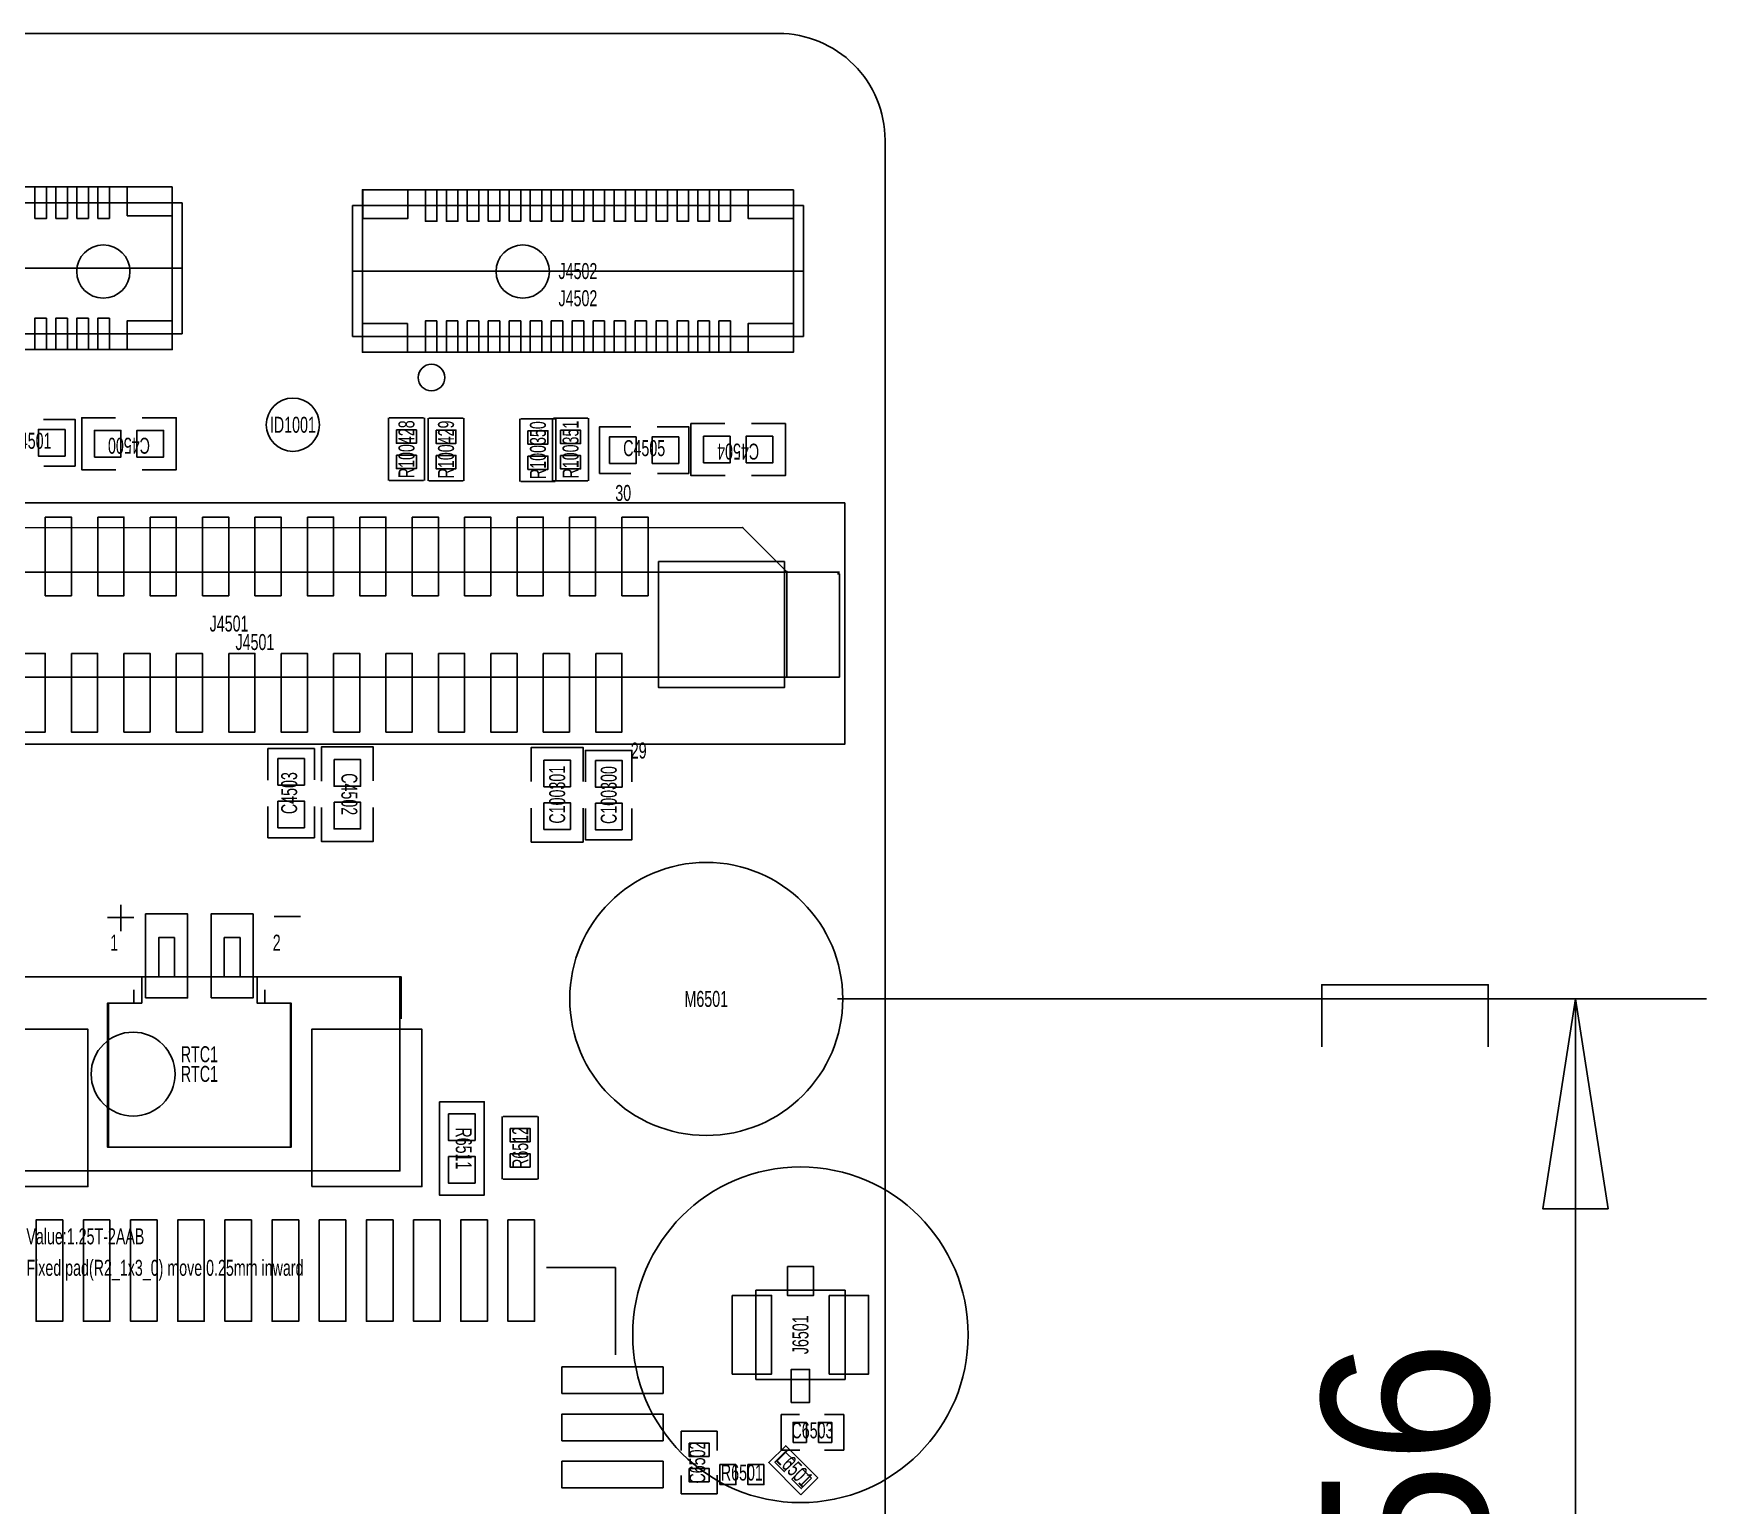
# Model space of a CAD drawing. Extents: x -30 to 128, y -44 to 82.
# Drawn here: x 96.34 to 128.26, y 41.47 to 69.54 of the extents above; entities that cross this region are included whole.
import ezdxf
from ezdxf.enums import TextEntityAlignment as Align

# ---------------------------------------------------------------- set-up
doc = ezdxf.new("R2010")
doc.units = 0
for name, color, linetype in [('BG_DIMENSION-2', 7, 'CONTINUOUS'), ('BG_OUTLINE', 7, 'CONTINUOUS'), ('PG_ASSEMBLY_TOP', 7, 'CONTINUOUS'), ('PG_SILKSCREEN_TOP', 7, 'CONTINUOUS'), ('PIN_TOP', 3, 'CONTINUOUS'), ('RD_ASSEMBLY_TOP', 70, 'CONTINUOUS'), ('RD_SILKSCREEN_TOP', 7, 'CONTINUOUS')]:
    doc.layers.add(name, color=color, linetype=linetype)

msp = doc.modelspace()

# ---------------------------------------------------------------- linework, layer by layer
at = {"layer": 'BG_DIMENSION-2'}
for points in [[(124.09551, 50.218594), (124.09551, 51.399694), (120.92051, 51.399694), (120.92051, 50.218594)], [(111.678466, 51.130708), (128.259332, 51.130708)], [(126.38405, 47.130716), (125.75921, 51.130708), (125.13437, 47.130716), (126.38405, 47.130716)], [(125.75921, 33.581594), (125.75921, 51.130708)]]:
    msp.add_lwpolyline(points, dxfattribs=at)
at = {"layer": 'BG_OUTLINE'}
msp.add_lwpolyline([(-2.54, 28.507944), (-2.54, 67.507866, -0.414214), (-0.508, 69.539866), (110.555786, 69.539866, -0.414214), (112.587786, 67.507866), (112.587786, -11.684, -0.414214), (110.555786, -13.716), (-0.508, -13.716, -0.414214), (-2.54, -11.684), (-2.54, 28.507944)], format="xyb", dxfattribs=at)
msp.add_lwpolyline([(102.427786, 69.539866), (-0.508, 69.539866)], dxfattribs=at)
at = {"layer": 'PG_ASSEMBLY_TOP'}
for points in [[(98.992182, 66.61277), (98.992182, 63.512954), (90.772234, 63.512954), (90.772234, 66.61277)], [(110.839504, 66.559938), (110.839504, 63.460122), (102.619556, 63.460122), (102.619556, 66.559938)], [(111.81842, 60.591446), (111.81842, 55.986426), (88.33104, 55.986426), (88.33104, 60.591446)], [(99.03333, 51.551332), (99.03333, 52.301394), (98.733102, 52.301394), (98.733102, 51.551332)], [(100.283264, 51.551332), (100.283264, 52.301394), (99.98329, 52.301394), (99.98329, 51.551332)], [(95.683324, 47.851314), (95.683324, 51.551332), (103.333296, 51.551332), (103.333296, 47.851314)], [(110.124748, 45.57649), (111.824516, 45.57649), (111.824516, 43.876722), (110.124748, 43.876722)]]:
    msp.add_lwpolyline(points, close=True, dxfattribs=at)
for points in [[(96.536764, 62.179962), (97.137474, 62.179962), (97.137474, 61.290962), (96.540574, 61.290962)], [(97.914714, 61.222128), (97.263204, 61.222128), (97.263204, 62.212728), (97.910904, 62.212728)], [(98.418904, 62.212728), (99.066604, 62.212728), (99.066604, 61.222128), (98.418904, 61.222128)], [(103.115872, 61.01461), (103.115872, 62.20841)], [(103.131366, 62.20841), (103.786178, 62.20841)], [(103.801672, 62.20841), (103.801672, 61.01461)], [(103.869998, 61.011054), (103.869998, 62.204854)], [(103.885492, 62.204854), (104.540304, 62.204854)], [(104.555798, 62.204854), (104.555798, 61.011054)], [(105.623106, 60.9981), (105.623106, 62.1919)], [(105.6386, 62.1919), (106.293412, 62.1919)], [(106.24566, 61.008006), (106.24566, 62.201806)], [(106.261154, 62.201806), (106.915966, 62.201806)], [(106.308906, 62.1919), (106.308906, 60.9981)], [(106.93146, 62.201806), (106.93146, 61.008006)], [(107.739434, 61.150754), (107.142534, 61.150754), (107.142534, 62.039754), (107.739434, 62.039754)], [(108.243624, 62.039754), (108.844334, 62.039754), (108.844334, 61.150754), (108.247434, 61.150754)], [(109.535722, 61.110368), (108.884212, 61.110368), (108.884212, 62.100968), (109.531912, 62.100968)], [(110.039912, 62.100968), (110.687612, 62.100968), (110.687612, 61.110368), (110.039912, 61.110368)], [(103.786178, 61.01461), (103.131366, 61.01461)], [(104.540304, 61.011054), (103.885492, 61.011054)], [(106.293412, 60.9981), (105.6386, 60.9981)], [(106.915966, 61.008006), (106.261154, 61.008006)], [(100.814632, 55.304944), (100.814632, 55.905654), (101.703632, 55.905654), (101.703632, 55.308754)], [(101.835712, 55.284624), (101.835712, 55.936134), (102.826312, 55.936134), (102.826312, 55.288434)], [(105.83799, 55.274718), (105.83799, 55.926228), (106.82859, 55.926228), (106.82859, 55.278528)], [(106.872024, 55.268368), (106.872024, 55.869078), (107.761024, 55.869078), (107.761024, 55.272178)], [(101.703632, 54.800754), (101.703632, 54.203854), (100.814632, 54.203854), (100.814632, 54.800754)], [(102.826312, 54.780434), (102.826312, 54.132734), (101.835712, 54.132734), (101.835712, 54.780434)], [(106.82859, 54.770528), (106.82859, 54.122828), (105.83799, 54.122828), (105.83799, 54.770528)], [(107.761024, 54.764178), (107.761024, 54.167278), (106.872024, 54.167278), (106.872024, 54.764178)], [(98.408236, 51.551332), (98.408236, 51.05146), (97.773236, 51.05146)], [(100.608384, 51.551332), (100.608384, 51.05146), (101.243384, 51.05146)], [(97.773236, 51.05146), (97.773236, 48.301402)], [(101.243384, 48.301402), (101.243384, 51.05146)], [(104.086152, 49.169828), (104.086152, 47.391828), (104.941116, 47.391828), (104.941116, 49.169828), (104.086152, 49.169828)], [(105.286048, 47.692056), (105.286048, 48.885856)], [(105.301542, 48.885856), (105.956354, 48.885856)], [(105.971848, 48.885856), (105.971848, 47.692056)], [(97.773236, 48.301402), (101.243384, 48.301402)], [(105.956354, 47.692056), (105.301542, 47.692056)], [(110.606332, 42.52341), (110.606332, 43.20921)], [(110.606332, 43.20921), (110.953804, 43.20921)], [(111.43488, 43.20921), (111.800132, 43.20921)], [(111.800132, 43.20921), (111.800132, 42.52341)], [(108.701332, 42.88663), (109.387132, 42.88663)], [(108.701332, 42.521378), (108.701332, 42.88663)], [(109.387132, 42.88663), (109.387132, 42.520108)], [(110.980982, 41.677844), (110.370366, 42.28846), (110.693454, 42.611548), (111.30407, 42.000932), (110.980982, 41.677844)], [(110.964472, 42.52341), (110.606332, 42.52341)], [(111.800132, 42.52341), (111.43361, 42.52341)], [(108.701332, 41.69283), (108.701332, 42.040302)], [(109.387132, 42.05097), (109.387132, 41.69283)], [(109.387132, 41.69283), (108.701332, 41.69283)]]:
    msp.add_lwpolyline(points, dxfattribs=at)
msp.add_lwpolyline([(114.174524, 44.726606, 1), (107.77474, 44.726606, 1), (114.174524, 44.726606)], format="xyb", dxfattribs=at)
at = {"layer": 'PG_SILKSCREEN_TOP'}
for points in [[(90.582242, 66.312796), (99.182174, 66.312796)], [(97.792286, 66.312796), (97.572322, 66.312796)], [(99.182174, 66.312796), (99.182174, 63.812928)], [(102.429564, 66.259964), (111.029496, 66.259964)], [(102.429564, 63.760096), (102.429564, 66.259964)], [(109.639608, 66.259964), (109.419644, 66.259964)], [(111.029496, 66.259964), (111.029496, 63.760096)], [(102.429564, 65.01003), (102.429564, 65.95999)], [(99.182174, 65.062862), (90.582242, 65.062862)], [(102.429564, 65.01003), (102.429564, 64.06007)], [(111.029496, 65.01003), (102.429564, 65.01003)], [(99.182174, 63.812928), (90.582242, 63.812928)], [(97.572322, 63.812928), (97.792286, 63.812928)], [(99.182174, 63.812928), (97.682304, 63.812928)], [(98.992182, 63.812928), (98.132138, 63.812928)], [(99.182174, 63.812928), (98.282252, 63.812928)], [(102.429564, 63.760096), (103.329486, 63.760096)], [(102.429564, 63.760096), (103.929434, 63.760096)], [(111.029496, 63.760096), (102.429564, 63.760096)], [(109.419644, 63.760096), (109.639608, 63.760096)], [(111.029496, 63.760096), (109.529626, 63.760096)], [(110.839504, 63.760096), (109.97946, 63.760096)], [(111.029496, 63.760096), (110.129574, 63.760096)], [(110.71606, 57.269126), (110.717838, 57.269126), (110.717838, 59.283346), (110.70844, 59.283346), (109.87786, 60.113926), (109.87786, 60.118752), (92.70492, 60.113926)], [(109.867954, 60.118752), (109.87786, 60.118752)], [(111.717836, 59.268868), (89.417906, 59.268868)], [(89.417906, 57.268872), (111.717836, 57.268872), (111.717836, 59.235086), (111.67872, 59.235086)], [(97.75825, 52.681886), (98.258376, 52.681886)], [(98.01225, 52.425092), (98.01225, 52.925218)], [(100.937314, 52.702206), (101.43744, 52.702206)], [(98.258376, 51.551332), (95.658432, 51.551332), (95.658432, 50.751486)], [(100.758244, 51.551332), (103.358188, 51.551332), (103.358188, 50.751486)], [(100.758244, 51.301396), (100.758244, 51.05146), (101.25837, 51.05146), (101.25837, 48.301402), (97.75825, 48.301402), (97.75825, 51.05146), (98.258376, 51.05146), (98.258376, 51.301396)], [(97.60839, 47.851314), (101.40823, 47.851314)], [(107.448604, 46.011084), (106.131106, 46.011084)], [(107.448604, 44.343828), (107.448604, 46.011084)]]:
    msp.add_lwpolyline(points, dxfattribs=at)
msp.add_lwpolyline([(104.18953, 62.97803, 1), (103.68153, 62.97803, 1), (104.18953, 62.97803)], format="xyb", dxfattribs=at)
at = {"layer": 'PIN_TOP'}
for points in [[(96.592136, 66.61277), (96.592136, 66.012822), (96.372172, 66.012822), (96.372172, 66.61277)], [(96.992186, 66.61277), (96.992186, 66.012822), (96.772222, 66.012822), (96.772222, 66.61277)], [(97.392236, 66.61277), (97.392236, 66.012822), (97.172272, 66.012822), (97.172272, 66.61277)], [(97.792286, 66.61277), (97.792286, 66.012822), (97.572322, 66.012822), (97.572322, 66.61277)], [(98.992182, 66.612897), (98.992182, 66.062987), (98.132138, 66.062987), (98.132138, 66.612897)], [(103.484426, 66.560065), (103.484426, 66.010155), (102.624382, 66.010155), (102.624382, 66.560065)], [(104.039416, 66.559938), (104.039416, 65.95999), (103.819452, 65.95999), (103.819452, 66.559938)], [(104.439466, 66.559938), (104.439466, 65.95999), (104.219502, 65.95999), (104.219502, 66.559938)], [(104.839516, 66.559938), (104.839516, 65.95999), (104.619552, 65.95999), (104.619552, 66.559938)], [(105.239566, 66.559938), (105.239566, 65.95999), (105.019602, 65.95999), (105.019602, 66.559938)], [(105.639616, 66.559938), (105.639616, 65.95999), (105.419652, 65.95999), (105.419652, 66.559938)], [(106.039412, 66.559938), (106.039412, 65.95999), (105.819448, 65.95999), (105.819448, 66.559938)], [(106.439462, 66.559938), (106.439462, 65.95999), (106.219498, 65.95999), (106.219498, 66.559938)], [(106.839512, 66.559938), (106.839512, 65.95999), (106.619548, 65.95999), (106.619548, 66.559938)], [(107.239562, 66.559938), (107.239562, 65.95999), (107.019598, 65.95999), (107.019598, 66.559938)], [(107.639612, 66.559938), (107.639612, 65.95999), (107.419648, 65.95999), (107.419648, 66.559938)], [(108.039408, 66.559938), (108.039408, 65.95999), (107.819444, 65.95999), (107.819444, 66.559938)], [(108.439458, 66.559938), (108.439458, 65.95999), (108.219494, 65.95999), (108.219494, 66.559938)], [(108.839508, 66.559938), (108.839508, 65.95999), (108.619544, 65.95999), (108.619544, 66.559938)], [(109.239558, 66.559938), (109.239558, 65.95999), (109.019594, 65.95999), (109.019594, 66.559938)], [(109.639608, 66.559938), (109.639608, 65.95999), (109.419644, 65.95999), (109.419644, 66.559938)], [(110.839504, 66.560065), (110.839504, 66.010155), (109.97946, 66.010155), (109.97946, 66.560065)], [(96.592136, 64.112902), (96.592136, 63.512954), (96.372172, 63.512954), (96.372172, 64.112902)], [(96.992186, 64.112902), (96.992186, 63.512954), (96.772222, 63.512954), (96.772222, 64.112902)], [(97.392236, 64.112902), (97.392236, 63.512954), (97.172272, 63.512954), (97.172272, 64.112902)], [(97.792286, 64.112902), (97.792286, 63.512954), (97.572322, 63.512954), (97.572322, 64.112902)], [(98.992182, 64.062737), (98.992182, 63.512827), (98.132138, 63.512827), (98.132138, 64.062737)], [(103.4796, 64.009905), (103.4796, 63.459995), (102.619556, 63.459995), (102.619556, 64.009905)], [(104.039416, 64.06007), (104.039416, 63.460122), (103.819452, 63.460122), (103.819452, 64.06007)], [(104.439466, 64.06007), (104.439466, 63.460122), (104.219502, 63.460122), (104.219502, 64.06007)], [(104.839516, 64.06007), (104.839516, 63.460122), (104.619552, 63.460122), (104.619552, 64.06007)], [(105.239566, 64.06007), (105.239566, 63.460122), (105.019602, 63.460122), (105.019602, 64.06007)], [(105.639616, 64.06007), (105.639616, 63.460122), (105.419652, 63.460122), (105.419652, 64.06007)], [(106.039412, 64.06007), (106.039412, 63.460122), (105.819448, 63.460122), (105.819448, 64.06007)], [(106.439462, 64.06007), (106.439462, 63.460122), (106.219498, 63.460122), (106.219498, 64.06007)], [(106.839512, 64.06007), (106.839512, 63.460122), (106.619548, 63.460122), (106.619548, 64.06007)], [(107.239562, 64.06007), (107.239562, 63.460122), (107.019598, 63.460122), (107.019598, 64.06007)], [(107.639612, 64.06007), (107.639612, 63.460122), (107.419648, 63.460122), (107.419648, 64.06007)], [(108.039408, 64.06007), (108.039408, 63.460122), (107.819444, 63.460122), (107.819444, 64.06007)], [(108.439458, 64.06007), (108.439458, 63.460122), (108.219494, 63.460122), (108.219494, 64.06007)], [(108.839508, 64.06007), (108.839508, 63.460122), (108.619544, 63.460122), (108.619544, 64.06007)], [(109.239558, 64.06007), (109.239558, 63.460122), (109.019594, 63.460122), (109.019594, 64.06007)], [(109.639608, 64.06007), (109.639608, 63.460122), (109.419644, 63.460122), (109.419644, 64.06007)], [(110.839504, 64.009905), (110.839504, 63.459995), (109.97946, 63.459995), (109.97946, 64.009905)], [(96.946974, 61.989462), (96.946974, 61.481462), (96.438974, 61.481462), (96.438974, 61.989462)], [(97.504504, 61.463428), (97.504504, 61.971428), (98.012504, 61.971428), (98.012504, 61.463428)], [(98.317304, 61.463428), (98.317304, 61.971428), (98.825304, 61.971428), (98.825304, 61.463428)], [(103.268272, 61.97981), (103.649272, 61.97981), (103.649272, 61.72581), (103.268272, 61.72581)], [(104.022398, 61.976254), (104.403398, 61.976254), (104.403398, 61.722254), (104.022398, 61.722254)], [(105.775506, 61.9633), (106.156506, 61.9633), (106.156506, 61.7093), (105.775506, 61.7093)], [(106.39806, 61.973206), (106.77906, 61.973206), (106.77906, 61.719206), (106.39806, 61.719206)], [(107.841034, 61.849254), (107.841034, 61.341254), (107.333034, 61.341254), (107.333034, 61.849254)], [(108.653834, 61.849254), (108.653834, 61.341254), (108.145834, 61.341254), (108.145834, 61.849254)], [(109.125512, 61.351668), (109.125512, 61.859668), (109.633512, 61.859668), (109.633512, 61.351668)], [(109.938312, 61.351668), (109.938312, 61.859668), (110.446312, 61.859668), (110.446312, 61.351668)], [(103.268272, 61.49721), (103.649272, 61.49721), (103.649272, 61.24321), (103.268272, 61.24321)], [(104.022398, 61.493654), (104.403398, 61.493654), (104.403398, 61.239654), (104.022398, 61.239654)], [(105.775506, 61.4807), (106.156506, 61.4807), (106.156506, 61.2267), (105.775506, 61.2267)], [(106.39806, 61.490606), (106.77906, 61.490606), (106.77906, 61.236606), (106.39806, 61.236606)], [(96.568006, 60.318904), (97.067878, 60.318904), (97.067878, 58.81878), (96.568006, 58.81878)], [(97.568004, 60.318904), (98.067876, 60.318904), (98.067876, 58.81878), (97.568004, 58.81878)], [(98.568002, 60.318904), (99.067874, 60.318904), (99.067874, 58.81878), (98.568002, 58.81878)], [(99.568, 60.318904), (100.067872, 60.318904), (100.067872, 58.81878), (99.568, 58.81878)], [(100.567998, 60.318904), (101.06787, 60.318904), (101.06787, 58.81878), (100.567998, 58.81878)], [(101.567996, 60.318904), (102.067868, 60.318904), (102.067868, 58.81878), (101.567996, 58.81878)], [(102.567994, 60.318904), (103.067866, 60.318904), (103.067866, 58.81878), (102.567994, 58.81878)], [(103.567992, 60.318904), (104.067864, 60.318904), (104.067864, 58.81878), (103.567992, 58.81878)], [(104.56799, 60.318904), (105.067862, 60.318904), (105.067862, 58.81878), (104.56799, 58.81878)], [(105.567988, 60.318904), (106.06786, 60.318904), (106.06786, 58.81878), (105.567988, 58.81878)], [(106.567986, 60.318904), (107.067858, 60.318904), (107.067858, 58.81878), (106.567986, 58.81878)], [(107.567984, 60.318904), (108.067856, 60.318904), (108.067856, 58.81878), (107.567984, 58.81878)], [(110.667927, 59.468893), (110.667927, 57.068847), (108.267881, 57.068847), (108.267881, 59.468893)], [(96.06788, 57.71896), (96.567752, 57.71896), (96.567752, 56.218836), (96.06788, 56.218836)], [(97.067878, 57.71896), (97.56775, 57.71896), (97.56775, 56.218836), (97.067878, 56.218836)], [(98.067876, 57.71896), (98.567748, 57.71896), (98.567748, 56.218836), (98.067876, 56.218836)], [(99.067874, 57.71896), (99.567746, 57.71896), (99.567746, 56.218836), (99.067874, 56.218836)], [(100.067872, 57.71896), (100.567744, 57.71896), (100.567744, 56.218836), (100.067872, 56.218836)], [(101.06787, 57.71896), (101.567742, 57.71896), (101.567742, 56.218836), (101.06787, 56.218836)], [(102.067868, 57.71896), (102.56774, 57.71896), (102.56774, 56.218836), (102.067868, 56.218836)], [(103.06812, 57.71896), (103.567992, 57.71896), (103.567992, 56.218836), (103.06812, 56.218836)], [(104.067864, 57.71896), (104.567736, 57.71896), (104.567736, 56.218836), (104.067864, 56.218836)], [(105.068116, 57.71896), (105.567988, 57.71896), (105.567988, 56.218836), (105.068116, 56.218836)], [(106.06786, 57.71896), (106.567732, 57.71896), (106.567732, 56.218836), (106.06786, 56.218836)], [(107.068112, 57.71896), (107.567984, 57.71896), (107.567984, 56.218836), (107.068112, 56.218836)], [(101.005132, 55.715154), (101.513132, 55.715154), (101.513132, 55.207154), (101.005132, 55.207154)], [(102.077012, 55.694834), (102.585012, 55.694834), (102.585012, 55.186834), (102.077012, 55.186834)], [(106.07929, 55.684928), (106.58729, 55.684928), (106.58729, 55.176928), (106.07929, 55.176928)], [(107.062524, 55.678578), (107.570524, 55.678578), (107.570524, 55.170578), (107.062524, 55.170578)], [(101.005132, 54.902354), (101.513132, 54.902354), (101.513132, 54.394354), (101.005132, 54.394354)], [(102.077012, 54.882034), (102.585012, 54.882034), (102.585012, 54.374034), (102.077012, 54.374034)], [(106.07929, 54.872128), (106.58729, 54.872128), (106.58729, 54.364128), (106.07929, 54.364128)], [(107.062524, 54.865778), (107.570524, 54.865778), (107.570524, 54.357778), (107.062524, 54.357778)], [(98.483166, 51.151282), (98.483166, 52.751228), (99.283266, 52.751228), (99.283266, 51.151282)], [(99.7331, 51.151282), (99.7331, 52.751228), (100.5332, 52.751228), (100.5332, 51.151282)], [(95.283274, 47.55134), (95.283274, 50.551334), (97.383346, 50.551334), (97.383346, 47.55134)], [(101.65334, 47.55134), (101.65334, 50.551334), (103.753412, 50.551334), (103.753412, 47.55134)], [(104.259634, 48.941228), (104.767634, 48.941228), (104.767634, 48.433228), (104.259634, 48.433228)], [(105.819448, 48.403256), (105.438448, 48.403256), (105.438448, 48.657256), (105.819448, 48.657256)], [(104.259634, 48.128428), (104.767634, 48.128428), (104.767634, 47.620428), (104.259634, 47.620428)], [(105.819448, 47.920656), (105.438448, 47.920656), (105.438448, 48.174656), (105.819448, 48.174656)], [(96.902524, 46.916594), (96.902524, 44.986194), (96.394524, 44.986194), (96.394524, 46.916594)], [(97.8027, 46.916594), (97.8027, 44.986194), (97.2947, 44.986194), (97.2947, 46.916594)], [(98.702622, 46.916594), (98.702622, 44.986194), (98.194622, 44.986194), (98.194622, 46.916594)], [(99.602544, 46.916594), (99.602544, 44.986194), (99.094544, 44.986194), (99.094544, 46.916594)], [(100.50272, 46.916594), (100.50272, 44.986194), (99.99472, 44.986194), (99.99472, 46.916594)], [(101.402642, 46.916594), (101.402642, 44.986194), (100.894642, 44.986194), (100.894642, 46.916594)], [(102.302564, 46.916594), (102.302564, 44.986194), (101.794564, 44.986194), (101.794564, 46.916594)], [(103.20274, 46.916594), (103.20274, 44.986194), (102.69474, 44.986194), (102.69474, 46.916594)], [(104.102662, 46.916594), (104.102662, 44.986194), (103.594662, 44.986194), (103.594662, 46.916594)], [(105.002584, 46.916594), (105.002584, 44.986194), (104.494584, 44.986194), (104.494584, 46.916594)], [(105.902506, 46.916594), (105.902506, 44.986194), (105.394506, 44.986194), (105.394506, 46.916594)], [(110.724569, 46.026451), (111.224695, 46.026451), (111.224695, 45.476541), (110.724569, 45.476541)], [(109.674533, 45.476668), (110.424595, 45.476668), (110.424595, 43.976544), (109.674533, 43.976544)], [(111.524669, 45.476668), (112.274731, 45.476668), (112.274731, 43.976544), (111.524669, 43.976544)], [(108.354114, 43.607228), (106.423714, 43.607228), (106.423714, 44.115228), (108.354114, 44.115228)], [(110.799626, 43.43654), (110.799626, 44.06646), (111.149638, 44.06646), (111.149638, 43.43654)], [(108.354114, 42.707052), (106.423714, 42.707052), (106.423714, 43.215052), (108.354114, 43.215052)], [(110.834932, 42.67581), (110.834932, 43.05681), (111.088932, 43.05681), (111.088932, 42.67581)], [(111.317532, 42.67581), (111.317532, 43.05681), (111.571532, 43.05681), (111.571532, 42.67581)], [(109.234732, 42.40403), (108.853732, 42.40403), (108.853732, 42.65803), (109.234732, 42.65803)], [(110.864259, 42.31522), (110.666694, 42.117655), (110.487089, 42.29726), (110.684654, 42.494825)], [(108.354114, 41.80713), (106.423714, 41.80713), (106.423714, 42.31513), (108.354114, 42.31513)], [(109.234732, 41.92143), (108.853732, 41.92143), (108.853732, 42.17543), (109.234732, 42.17543)], [(109.437932, 41.87063), (109.437932, 42.25163), (109.742732, 42.25163), (109.742732, 41.87063)], [(110.276132, 42.25163), (110.276132, 41.87063), (109.971332, 41.87063), (109.971332, 42.25163)], [(111.187347, 41.992132), (110.989782, 41.794567), (110.810177, 41.974172), (111.007742, 42.171737)]]:
    msp.add_lwpolyline(points, close=True, dxfattribs=at)
for centre, radius in [((97.675954, 65.000124), 0.508), ((105.676954, 65.000124), 0.508), ((101.292406, 62.079124), 0.508), ((109.178344, 51.130708), 2.6035), ((98.243136, 49.69764), 0.8001)]:
    msp.add_circle(centre, radius, dxfattribs=at)

# ---------------------------------------------------------------- texts
at = {"layer": 'BG_DIMENSION-2', "width": 0.666667}
for s, p in [('Value:1.25T-2AAB', (96.208342, 46.451266)), ('Fixed pad(R2_1x3_0) move 0.25mm inward', (96.208342, 45.851318))]:
    msp.add_text(s, height=0.3048, dxfattribs=at).set_placement(p)
at = {"layer": 'BG_DIMENSION-2', "width": 0.992}
msp.add_text('35.56', height=3.175, rotation=90, dxfattribs=at).set_placement((124.09551, 34.076894))
at = {"layer": 'PG_ASSEMBLY_TOP', "width": 0.666667}
for s, p in [('1', (97.808288, 52.051458)), ('2', (100.908358, 52.051458))]:
    msp.add_text(s, height=0.3048, dxfattribs=at).set_placement(p)
at = {"layer": 'PG_SILKSCREEN_TOP', "width": 0.666667}
for s, p in [('30', (107.442508, 60.62599)), ('29', (107.738164, 55.7149)), ('1', (97.808288, 52.051458)), ('2', (100.908358, 52.051458))]:
    msp.add_text(s, height=0.3048, dxfattribs=at).set_placement(p)
at = {"layer": 'RD_ASSEMBLY_TOP', "width": 0.666667}
for s, p in [('J4502', (106.72953, 64.85763)), ('C4501', (96.286574, 61.621162)), ('C4505', (107.993434, 61.480954)), ('J4501', (100.07473, 58.136536)), ('RTC1', (99.50831, 49.923954)), ('C6503', (111.203232, 42.75201)), ('R6501', (109.857032, 41.94683))]:
    msp.add_text(s, height=0.3048, dxfattribs=at).set_placement(p, align=Align.CENTER)
for s, rotation, p in [('C4500', 180, (98.164904, 61.831728)), ('C4504', 180, (109.785912, 61.719968)), ('C4503', 90, (101.373432, 55.054754)), ('C4502', 270, (102.216712, 55.034434)), ('R6511', 270, (104.399334, 48.280828)), ('J6501', 90, (111.127032, 44.726606)), ('C6502', 90, (109.158532, 42.28973)), ('L6501', 315, (110.756446, 42.063924))]:
    msp.add_text(s, height=0.3048, rotation=rotation, dxfattribs=at).set_placement(p, align=Align.CENTER)
at = {"layer": 'RD_SILKSCREEN_TOP', "width": 0.666667}
for s, p in [('J4502', (106.72953, 64.33947)), ('ID1001', (101.292406, 61.926724)), ('J4501', (100.567744, 57.783476)), ('M6501', (109.178344, 50.978308)), ('RTC1', (99.50831, 49.548796))]:
    msp.add_text(s, height=0.3048, dxfattribs=at).set_placement(p, align=Align.CENTER)
for s, p in [('R100428', (103.611172, 61.61151)), ('R100429', (104.365298, 61.607954)), ('R100350', (106.118406, 61.595)), ('R100351', (106.74096, 61.604906)), ('C100301', (106.48569, 55.024528)), ('C100300', (107.468924, 55.018178)), ('R6512', (105.781348, 48.288956)), ('J6501', (111.127032, 44.726606))]:
    msp.add_text(s, height=0.3048, rotation=90, dxfattribs=at).set_placement(p, align=Align.CENTER)

doc.saveas('drawing.dxf')
